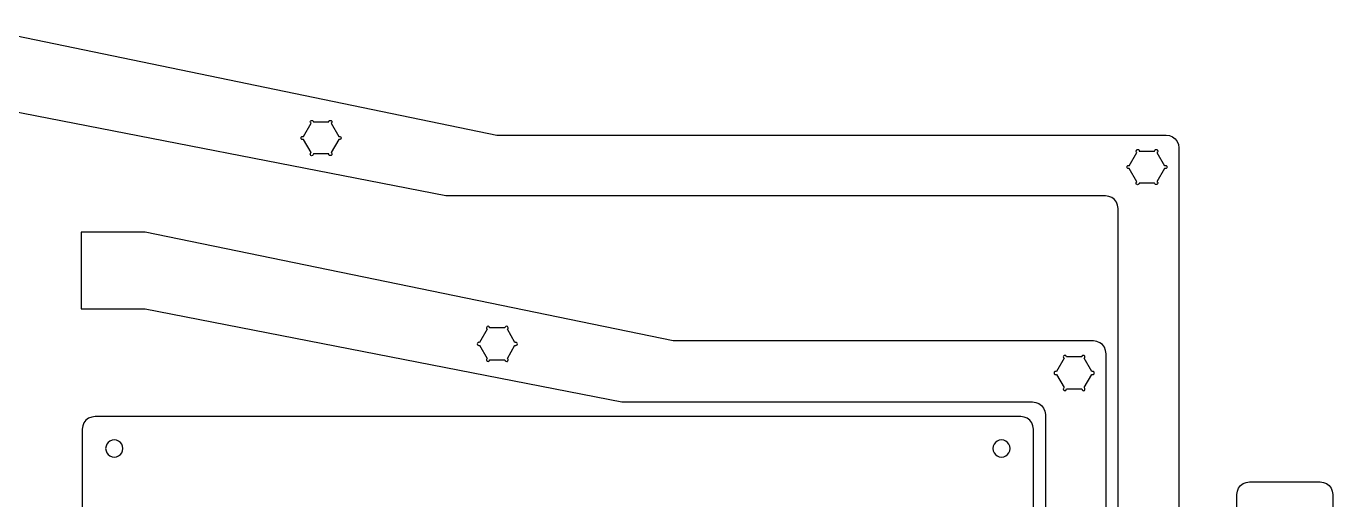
# Model space of a CAD drawing. Extents: x -3 to 2245, y -1140 to 1114.
# Drawn here: x 1474 to 2245, y 212 to 491 of the extents above; entities that cross this region are included whole.
import ezdxf

# ---------------------------------------------------------------- set-up
doc = ezdxf.new("R2010")
doc.units = 0

msp = doc.modelspace()

# ---------------------------------------------------------------- linework, layer by layer
at = {"layer": 'cutting'}
for p, q in [((1440.5, 491.248), (1752.11, 427.002)), ((1721.88, 391.098), (1440.5, 445.957)), ((1637.89, 426.064), (1642.42, 433.901)), ((1641.94, 434.706), (1642.07, 435.182)), ((1642, 434.378), (1641.94, 434.706)), ((1642.17, 434.104), (1642, 434.378)), ((1642.07, 435.182), (1642.4, 435.521)), ((1642.42, 433.901), (1642.17, 434.104)), ((1642.4, 435.521), (1642.88, 435.65)), ((1642.88, 435.65), (1643.36, 435.521)), ((1643.36, 435.521), (1643.7, 435.182)), ((1643.7, 435.182), (1643.83, 434.706)), ((1643.83, 434.706), (1652.84, 434.706)), ((1652.84, 434.706), (1652.97, 435.182)), ((1652.97, 435.182), (1653.31, 435.521)), ((1653.31, 435.521), (1653.79, 435.65)), ((1653.79, 435.65), (1654.27, 435.521)), ((1654.5, 434.104), (1654.25, 433.901)), ((1654.25, 433.901), (1658.78, 426.064)), ((1654.27, 435.521), (1654.61, 435.182)), ((1654.67, 434.378), (1654.5, 434.104)), ((1654.61, 435.182), (1654.73, 434.706)), ((1654.73, 434.706), (1654.67, 434.378)), ((1636.48, 425.259), (1636.61, 425.736)), ((1636.61, 424.782), (1636.48, 425.259)), ((1636.61, 425.736), (1636.95, 426.075)), ((1636.95, 424.443), (1636.61, 424.782)), ((1636.95, 426.075), (1637.43, 426.204)), ((1637.43, 424.314), (1636.95, 424.443)), ((1637.43, 426.204), (1637.59, 426.185)), ((1637.59, 424.332), (1637.43, 424.314)), ((1637.59, 426.185), (1637.75, 426.136)), ((1637.75, 424.382), (1637.59, 424.332)), ((1637.75, 426.136), (1637.89, 426.064)), ((1637.89, 424.454), (1637.75, 424.382)), ((1642.42, 416.617), (1637.89, 424.454)), ((1658.78, 424.454), (1654.25, 416.617)), ((1658.78, 426.064), (1658.92, 426.136)), ((1658.92, 424.382), (1658.78, 424.454)), ((1658.92, 426.136), (1659.08, 426.185)), ((1659.08, 424.332), (1658.92, 424.382)), ((1659.08, 426.185), (1659.24, 426.204)), ((1659.24, 424.314), (1659.08, 424.332)), ((1659.24, 426.204), (1659.72, 426.075)), ((1659.72, 424.443), (1659.24, 424.314)), ((1659.72, 426.075), (1660.06, 425.736)), ((1660.06, 424.782), (1659.72, 424.443)), ((1660.06, 425.736), (1660.19, 425.259)), ((1660.19, 425.259), (1660.06, 424.782)), ((1752.11, 427.002), (2147.09, 427.002)), ((2147.09, 427.002), (2149.06, 426.639)), ((2149.06, 426.639), (2150.91, 425.97)), ((2150.91, 425.97), (2152.46375, 424.814375)), ((2152.46375, 424.814375), (2153.62, 423.259)), ((1642.17, 416.413), (1642.42, 416.617)), ((1654.25, 416.617), (1654.5, 416.413)), ((2125.31, 408.913), (2129.84, 416.75)), ((2129.36, 417.555), (2129.49, 418.032)), ((2129.42, 417.227), (2129.36, 417.555)), ((2129.59, 416.954), (2129.42, 417.227)), ((2129.49, 418.032), (2129.82, 418.371)), ((2129.84, 416.75), (2129.59, 416.954)), ((2129.82, 418.371), (2130.3, 418.5)), ((2130.3, 418.5), (2130.78, 418.371)), ((2130.78, 418.371), (2131.12, 418.032)), ((2131.12, 418.032), (2131.25, 417.555)), ((2131.25, 417.555), (2140.26, 417.555)), ((2140.26, 417.555), (2140.39, 418.032)), ((2140.39, 418.032), (2140.73, 418.371)), ((2140.73, 418.371), (2141.21, 418.5)), ((2141.21, 418.5), (2141.69, 418.371)), ((2141.92, 416.954), (2141.67, 416.75)), ((2141.67, 416.75), (2146.2, 408.913)), ((2141.69, 418.371), (2142.03, 418.032)), ((2142.09, 417.227), (2141.92, 416.954)), ((2142.03, 418.032), (2142.15, 417.555)), ((2142.15, 417.555), (2142.09, 417.227)), ((2153.62, 423.259), (2154.285, 421.411125)), ((2154.285, 421.411125), (2154.65, 419.444)), ((2154.65, 419.444), (2154.65, 147.452)), ((1641.94, 415.812), (1642, 416.14)), ((1642.05, 415.335), (1641.94, 415.812)), ((1642, 416.14), (1642.17, 416.413)), ((1642.25, 414.996), (1642.05, 415.335)), ((1642.36, 414.867), (1642.25, 414.996)), ((1642.74625, 414.813), (1642.36, 414.867)), ((1643.2, 414.996), (1642.74625, 414.813)), ((1643.68, 415.335), (1643.2, 414.996)), ((1643.83, 415.812), (1643.68, 415.335)), ((1652.84, 415.812), (1643.83, 415.812)), ((1652.97, 415.335), (1652.84, 415.812)), ((1653.31, 414.996), (1652.97, 415.335)), ((1653.79, 414.867), (1653.31, 414.996)), ((1654.27, 414.996), (1653.79, 414.867)), ((1654.61, 415.335), (1654.27, 414.996)), ((1654.5, 416.413), (1654.67, 416.139)), ((1654.73, 415.812), (1654.61, 415.335)), ((1654.67, 416.139), (1654.73, 415.812)), ((2124.03, 408.585), (2124.37, 408.924)), ((2124.37, 408.924), (2124.85, 409.053)), ((2124.85, 409.053), (2125.01, 409.035)), ((2125.01, 409.035), (2125.17, 408.985)), ((2125.17, 408.985), (2125.31, 408.913)), ((2146.2, 408.913), (2146.34, 408.985)), ((2146.34, 408.985), (2146.5, 409.034)), ((2146.5, 409.034), (2146.66, 409.053)), ((2146.66, 409.053), (2147.14, 408.924)), ((2147.14, 408.924), (2147.48, 408.585)), ((2123.9, 408.108), (2124.03, 408.585)), ((2124.03, 407.631), (2123.9, 408.108)), ((2124.37, 407.293), (2124.03, 407.631)), ((2124.85, 407.164), (2124.37, 407.293)), ((2125.01, 407.182), (2124.85, 407.164)), ((2125.17, 407.231), (2125.01, 407.182)), ((2125.31, 407.303), (2125.17, 407.231)), ((2129.84, 399.466), (2125.31, 407.303)), ((2146.2, 407.303), (2141.67, 399.466)), ((2146.34, 407.231), (2146.2, 407.303)), ((2146.5, 407.182), (2146.34, 407.231)), ((2146.66, 407.163), (2146.5, 407.182)), ((2147.14, 407.292), (2146.66, 407.163)), ((2147.48, 407.631), (2147.14, 407.292)), ((2147.48, 408.585), (2147.61, 408.108)), ((2147.61, 408.108), (2147.48, 407.631)), ((2129.36, 398.661), (2129.42, 398.989)), ((2129.47, 398.185), (2129.36, 398.661)), ((2129.42, 398.989), (2129.59, 399.262)), ((2129.67, 397.846), (2129.47, 398.185)), ((2129.59, 399.262), (2129.84, 399.466)), ((2129.78, 397.717), (2129.67, 397.846)), ((2130.16625, 397.66225), (2129.78, 397.717)), ((2130.62, 397.846), (2130.16625, 397.66225)), ((2131.1, 398.185), (2130.62, 397.846)), ((2131.25, 398.661), (2131.1, 398.185)), ((2140.26, 398.661), (2131.25, 398.661)), ((2140.39, 398.185), (2140.26, 398.661)), ((2140.73, 397.846), (2140.39, 398.185)), ((2141.21, 397.717), (2140.73, 397.846)), ((2141.69, 397.846), (2141.21, 397.717)), ((2141.67, 399.466), (2141.92, 399.263)), ((2142.03, 398.185), (2141.69, 397.846)), ((2141.92, 399.263), (2142.09, 398.989)), ((2142.15, 398.661), (2142.03, 398.185)), ((2142.09, 398.989), (2142.15, 398.661)), ((2111.2, 391.104), (1721.88, 391.092)), ((2113.165, 390.740125), (2111.2, 391.104)), ((2115.01, 390.071), (2113.165, 390.740125)), ((2116.5725, 388.915375), (2115.01, 390.071)), ((2117.73, 387.36), (2116.5725, 388.915375)), ((2118.395, 385.51225), (2117.73, 387.36)), ((2118.76, 383.546), (2118.395, 385.51225)), ((2118.76, 147.452), (2118.76, 383.546)), ((1544.49, 369.733), (1506.7, 369.733)), ((1506.7, 369.733), (1506.7, 324.443)), ((1856.09, 305.487), (1544.49, 369.733)), ((1506.7, 324.443), (1544.49, 324.443)), ((1544.49, 324.443), (1825.86, 269.583)), ((1746.4, 312.386), (1741.87, 304.549)), ((1746.05, 313.668), (1745.92, 313.191)), ((1745.92, 313.191), (1745.98, 312.864)), ((1745.98, 312.864), (1746.15, 312.59)), ((1746.39, 314.007), (1746.05, 313.668)), ((1746.15, 312.59), (1746.4, 312.386)), ((1746.86, 314.136), (1746.39, 314.007)), ((1747.34, 314.007), (1746.86, 314.136)), ((1747.68, 313.668), (1747.34, 314.007)), ((1747.81, 313.191), (1747.68, 313.668)), ((1756.83, 313.191), (1747.81, 313.191)), ((1756.96, 313.668), (1756.83, 313.191)), ((1757.29, 314.007), (1756.96, 313.668)), ((1757.77, 314.136), (1757.29, 314.007)), ((1758.25, 314.007), (1757.77, 314.136)), ((1758.24, 312.386), (1758.49, 312.59)), ((1762.76, 304.549), (1758.24, 312.386)), ((1758.59, 313.668), (1758.25, 314.007)), ((1758.49, 312.59), (1758.65, 312.864)), ((1758.72, 313.191), (1758.59, 313.668)), ((1758.65, 312.864), (1758.72, 313.191)), ((1740.59, 304.221), (1740.46, 303.744)), ((1740.46, 303.744), (1740.59, 303.268)), ((1740.93, 304.56), (1740.59, 304.221)), ((1740.59, 303.268), (1740.93, 302.929)), ((1741.41, 304.689), (1740.93, 304.56)), ((1740.93, 302.929), (1741.41, 302.8)), ((1741.58, 304.671), (1741.41, 304.689)), ((1741.41, 302.8), (1741.58, 302.818)), ((1741.73, 304.621), (1741.58, 304.671)), ((1741.58, 302.818), (1741.73, 302.867)), ((1741.87, 304.549), (1741.73, 304.621)), ((1741.73, 302.867), (1741.87, 302.939)), ((1741.87, 302.939), (1746.4, 295.102)), ((1758.24, 295.102), (1762.76, 302.939)), ((1762.9, 304.621), (1762.76, 304.549)), ((1762.76, 302.939), (1762.9, 302.867)), ((1763.06, 304.671), (1762.9, 304.621)), ((1762.9, 302.867), (1763.06, 302.818)), ((1763.23, 304.689), (1763.06, 304.671)), ((1763.06, 302.818), (1763.23, 302.8)), ((1763.7, 304.56), (1763.23, 304.689)), ((1763.23, 302.8), (1763.7, 302.929)), ((1764.04, 304.221), (1763.7, 304.56)), ((1763.7, 302.929), (1764.04, 303.268)), ((1764.17, 303.744), (1764.04, 304.221)), ((1764.04, 303.268), (1764.17, 303.744)), ((2104.11, 305.487), (1856.09, 305.487)), ((2106.075, 305.124), (2104.11, 305.487)), ((2107.92, 304.455), (2106.075, 305.124)), ((2109.4775, 303.299375), (2107.92, 304.455)), ((2110.63, 301.744), (2109.4775, 303.299375)), ((2111.30375, 299.89625), (2110.63, 301.744)), ((1745.98, 294.625), (1745.92, 294.297)), ((1745.92, 294.297), (1746.05, 293.821)), ((1746.15, 294.899), (1745.98, 294.625)), ((1746.05, 293.821), (1746.39, 293.482)), ((1746.4, 295.102), (1746.15, 294.899)), ((1746.39, 293.482), (1746.86, 293.353)), ((1746.86, 293.353), (1747.34, 293.482)), ((1747.34, 293.482), (1747.68, 293.821)), ((1747.68, 293.821), (1747.81, 294.297)), ((1747.81, 294.297), (1756.83, 294.297)), ((1756.83, 294.297), (1756.97, 293.821)), ((1756.97, 293.821), (1757.45, 293.482)), ((1757.45, 293.482), (1757.90375, 293.298625)), ((1757.90375, 293.298625), (1758.29, 293.353)), ((1758.49, 294.899), (1758.24, 295.102)), ((1758.29, 293.353), (1758.4, 293.482)), ((1758.4, 293.482), (1758.61, 293.821)), ((1758.65, 294.625), (1758.49, 294.899)), ((1758.61, 293.821), (1758.72, 294.297)), ((1758.72, 294.297), (1758.65, 294.625)), ((2086.85, 295.235), (2082.33, 287.399)), ((2086.5, 296.517), (2086.37, 296.041)), ((2086.37, 296.041), (2086.43, 295.713)), ((2086.43, 295.713), (2086.6, 295.439)), ((2086.84, 296.856), (2086.5, 296.517)), ((2086.6, 295.439), (2086.85, 295.235)), ((2087.32, 296.985), (2086.84, 296.856)), ((2087.79, 296.856), (2087.32, 296.985)), ((2088.13, 296.517), (2087.79, 296.856)), ((2088.26, 296.041), (2088.13, 296.517)), ((2097.28, 296.041), (2088.26, 296.041)), ((2097.41, 296.517), (2097.28, 296.041)), ((2097.75, 296.856), (2097.41, 296.517)), ((2098.23, 296.985), (2097.75, 296.856)), ((2098.7, 296.856), (2098.23, 296.985)), ((2098.69, 295.235), (2098.94, 295.439)), ((2103.22, 287.399), (2098.69, 295.235)), ((2099.04, 296.517), (2098.7, 296.856)), ((2098.94, 295.439), (2099.11, 295.713)), ((2099.17, 296.041), (2099.04, 296.517)), ((2099.11, 295.713), (2099.17, 296.041)), ((2111.67, 297.93), (2111.30375, 299.89625)), ((2111.67, 25.9377), (2111.67, 297.93)), ((2081.05, 287.07), (2080.92, 286.593)), ((2080.92, 286.593), (2081.05, 286.117)), ((2081.39, 287.409), (2081.05, 287.07)), ((2081.05, 286.117), (2081.39, 285.778)), ((2081.86, 287.538), (2081.39, 287.409)), ((2081.39, 285.778), (2081.86, 285.649)), ((2082.03, 287.52), (2081.86, 287.538)), ((2081.86, 285.649), (2082.03, 285.667)), ((2082.18, 287.471), (2082.03, 287.52)), ((2082.03, 285.667), (2082.18, 285.717)), ((2082.33, 287.399), (2082.18, 287.471)), ((2082.18, 285.717), (2082.33, 285.789)), ((2082.33, 285.789), (2086.85, 277.952)), ((2098.69, 277.952), (2103.22, 285.789)), ((2103.36, 287.471), (2103.22, 287.399)), ((2103.22, 285.789), (2103.36, 285.716)), ((2103.51, 287.52), (2103.36, 287.471)), ((2103.36, 285.716), (2103.51, 285.667)), ((2103.68, 287.538), (2103.51, 287.52)), ((2103.51, 285.667), (2103.68, 285.649)), ((2104.16, 287.409), (2103.68, 287.538)), ((2103.68, 285.649), (2104.16, 285.778)), ((2104.5, 287.071), (2104.16, 287.409)), ((2104.16, 285.778), (2104.5, 286.117)), ((2104.62, 286.594), (2104.5, 287.071)), ((2104.5, 286.117), (2104.62, 286.594)), ((2086.6, 277.748), (2086.43, 277.474)), ((2086.85, 277.952), (2086.6, 277.748)), ((2098.94, 277.748), (2098.69, 277.952)), ((2099.11, 277.474), (2098.94, 277.748)), ((2086.43, 277.474), (2086.37, 277.147)), ((2086.37, 277.147), (2086.5, 276.67)), ((2086.5, 276.67), (2086.84, 276.331)), ((2086.84, 276.331), (2087.32, 276.202)), ((2087.32, 276.202), (2087.79, 276.331)), ((2087.79, 276.331), (2088.13, 276.67)), ((2088.13, 276.67), (2088.26, 277.147)), ((2088.26, 277.147), (2097.28, 277.147)), ((2097.28, 277.147), (2097.43, 276.67)), ((2097.43, 276.67), (2097.9, 276.331)), ((2097.9, 276.331), (2098.35875, 276.148)), ((2098.35875, 276.148), (2098.75, 276.202)), ((2098.75, 276.202), (2098.86, 276.331)), ((2098.86, 276.331), (2099.06, 276.67)), ((2099.06, 276.67), (2099.17, 277.147)), ((2099.17, 277.147), (2099.11, 277.474)), ((1825.86, 269.583), (2068.22, 269.583)), ((2068.22, 269.583), (2070.185, 269.22)), ((2070.185, 269.22), (2072.03, 268.551)), ((2072.03, 268.551), (2073.5875, 267.395375)), ((2073.5875, 267.395375), (2074.74, 265.84)), ((2074.74, 265.84), (2075.41375, 263.99225)), ((2075.41375, 263.99225), (2075.78, 262.026)), ((1507.70125, 255.31425), (1507.34, 253.348)), ((1508.37, 257.162), (1507.70125, 255.31425)), ((1509.52625, 258.71825), (1508.37, 257.162)), ((1511.08, 259.874), (1509.52625, 258.71825)), ((1512.92875, 260.542875), (1511.08, 259.874)), ((1514.89, 260.905), (1512.92875, 260.542875)), ((2061.25, 260.905), (1514.89, 260.905)), ((2063.22, 260.542875), (2061.25, 260.905)), ((2065.07, 259.874), (2063.22, 260.542875)), ((2066.62375, 258.71825), (2065.07, 259.874)), ((2067.78, 257.162), (2066.62375, 258.71825)), ((2068.44875, 255.31425), (2067.78, 257.162)), ((2068.81, 253.348), (2068.44875, 255.31425)), ((2075.78, 262.026), (2075.78, 25.9377)), ((1507.34, 253.348), (1507.34, -1088.44)), ((1524.9075, 246.865875), (1523.66, 246.414)), ((1526.23, 247.113), (1524.9075, 246.865875)), ((1527.5525, 246.865875), (1526.23, 247.113)), ((1528.8, 246.414), (1527.5525, 246.865875)), ((2048.59375, 246.865875), (2047.35, 246.414)), ((2049.92, 247.113), (2048.59375, 246.865875)), ((2051.2425, 246.865875), (2049.92, 247.113)), ((2052.49, 246.414), (2051.2425, 246.865875)), ((2068.81, 5.32785), (2068.81, 253.348)), ((1521.375, 243.336625), (1521.13, 242.012)), ((1521.13, 242.012), (1521.375, 240.68725)), ((1521.83, 244.581), (1521.375, 243.336625)), ((1521.375, 240.68725), (1521.83, 239.442)), ((1522.61, 245.632875), (1521.83, 244.581)), ((1521.83, 239.442), (1522.61, 238.390875)), ((1523.66, 246.414), (1522.61, 245.632875)), ((1529.85375, 245.632875), (1528.8, 246.414)), ((1530.63, 244.581), (1529.85375, 245.632875)), ((1529.85375, 238.390875), (1530.63, 239.442)), ((1531.085, 243.336625), (1530.63, 244.581)), ((1530.63, 239.442), (1531.085, 240.68725)), ((1531.33, 242.012), (1531.085, 243.336625)), ((1531.085, 240.68725), (1531.33, 242.012)), ((2045.06375, 243.336625), (2044.82, 242.012)), ((2044.82, 242.012), (2045.06375, 240.68725)), ((2045.51, 244.581), (2045.06375, 243.336625)), ((2045.06375, 240.68725), (2045.51, 239.442)), ((2046.295, 245.632875), (2045.51, 244.581)), ((2045.51, 239.442), (2046.295, 238.390875)), ((2047.35, 246.414), (2046.295, 245.632875)), ((2053.54, 245.632875), (2052.49, 246.414)), ((2054.32, 244.581), (2053.54, 245.632875)), ((2053.54, 238.390875), (2054.32, 239.442)), ((2054.77125, 243.336625), (2054.32, 244.581)), ((2054.32, 239.442), (2054.77125, 240.68725)), ((2055.02, 242.012), (2054.77125, 243.336625)), ((2054.77125, 240.68725), (2055.02, 242.012)), ((1522.61, 238.390875), (1523.66, 237.609)), ((1523.66, 237.609), (1524.9075, 237.157125)), ((1524.9075, 237.157125), (1526.23, 236.91)), ((1526.23, 236.91), (1527.5525, 237.157125)), ((1527.5525, 237.157125), (1528.8, 237.609)), ((1528.8, 237.609), (1529.85375, 238.390875)), ((2046.295, 238.390875), (2047.35, 237.609)), ((2047.35, 237.609), (2048.59375, 237.157125)), ((2048.59375, 237.157125), (2049.92, 236.91)), ((2049.92, 236.91), (2051.2425, 237.157125)), ((2051.2425, 237.157125), (2052.49, 237.609)), ((2052.49, 237.609), (2053.54, 238.390875)), ((2188.8, 214.839), (2189.16625, 216.805625)), ((2189.16625, 216.805625), (2189.84, 218.653)), ((2189.84, 218.653), (2190.9925, 220.20925)), ((2190.9925, 220.20925), (2192.55, 221.365)), ((2192.55, 221.365), (2194.395, 222.034)), ((2194.395, 222.034), (2196.36, 222.397)), ((2196.36, 222.397), (2237.93, 222.397)), ((2237.93, 222.397), (2239.895, 222.034)), ((2239.895, 222.034), (2241.74, 221.365)), ((2241.74, 221.365), (2243.29375, 220.20925)), ((2243.29375, 220.20925), (2244.45, 218.653)), ((2244.45, 218.653), (2245.1225, 216.805625)), ((2245.1225, 216.805625), (2245.48, 214.839)), ((2188.8, -1126.94), (2188.8, 214.839)), ((2245.48, 214.839), (2245.48, -1126.94))]:
    msp.add_line(p, q, dxfattribs=at)

doc.saveas('drawing.dxf')
